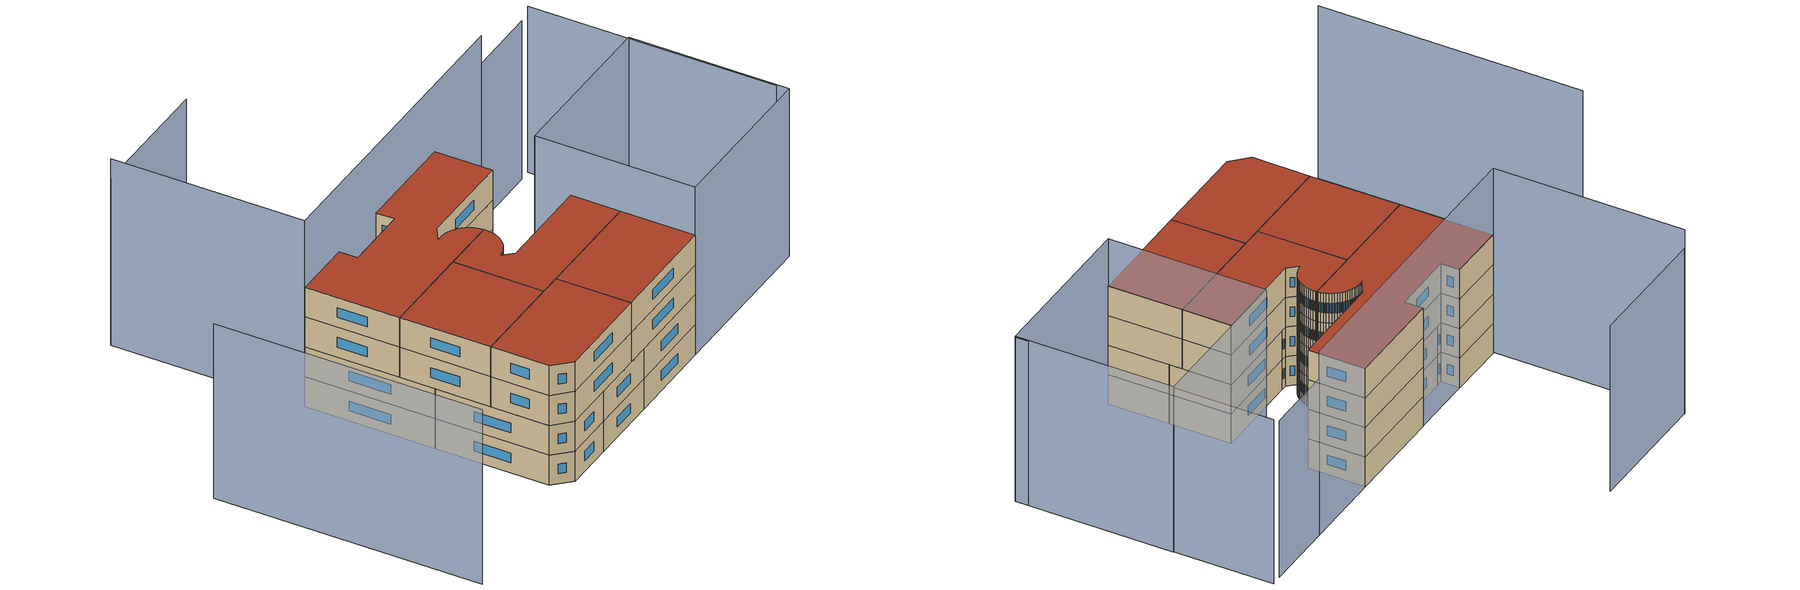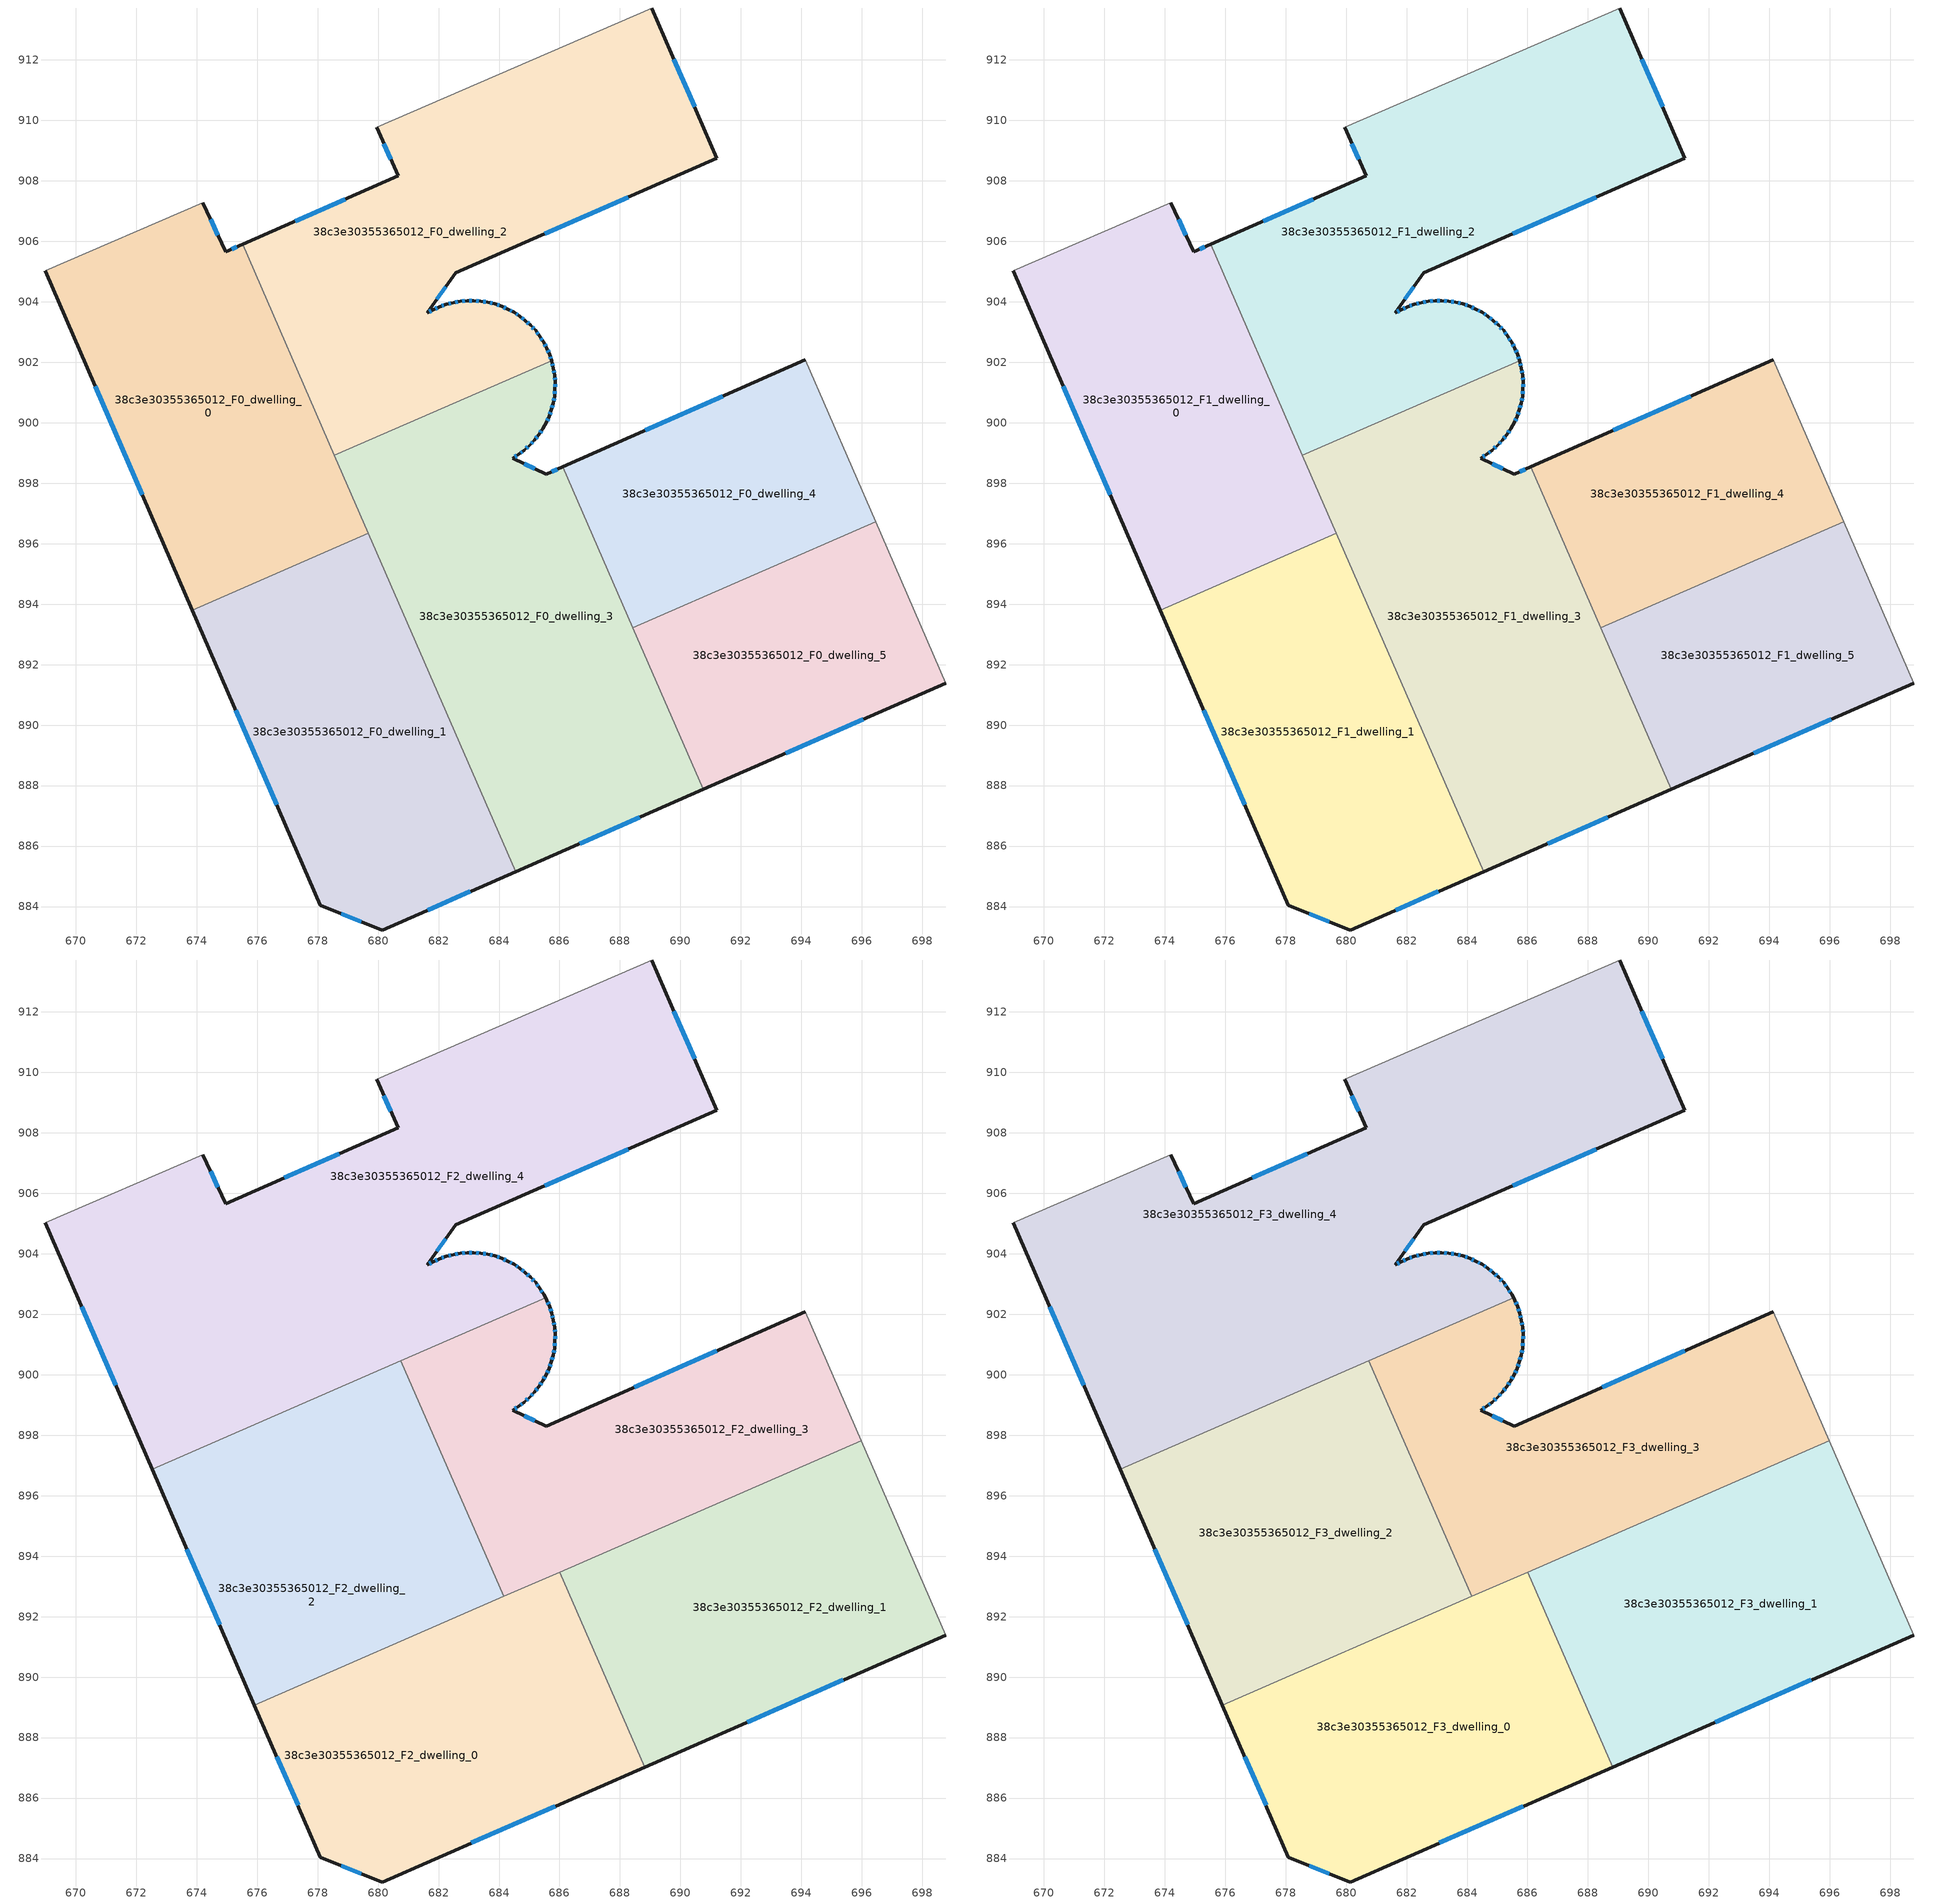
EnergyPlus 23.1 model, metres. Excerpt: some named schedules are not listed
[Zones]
38c3e30355365012_F0_dwelling_0
 floor ground (EU_floor_Construction): 675.52,905.9 679.68,896.34 673.86,893.81 668.99,905.02 674.2,907.28 674.96,905.66 z0
 wall outside (EU_wall_Construction): 668.99,905.02 673.86,893.81 / 675.52,905.9 674.96,905.66 674.2,907.28 z0:3
 wall to 38c3e30355365012_F0_dwelling_1 (EU_wall_Construction): 673.86,893.81 679.68,896.34 z0:3
 wall adiabatic (EU_wall_Construction): 674.2,907.28 668.99,905.02 z0:3
 wall to 38c3e30355365012_F0_dwelling_2 (EU_wall_Construction): 678.56,898.93 675.52,905.9 z0:3
 wall to 38c3e30355365012_F0_dwelling_3 (EU_wall_Construction): 679.68,896.34 678.56,898.93 z0:3
 window (EU_Window_Construction): 670.65,901.21 672.2,897.62 / 674.7,906.21 674.46,906.73 / 675.33,905.82 675.15,905.74 z1.02:1.98
38c3e30355365012_F0_dwelling_1
 floor ground (EU_floor_Construction): 679.68,896.34 684.55,885.16 680.14,883.22 678.09,884.05 673.86,893.81 z0
 wall outside (EU_wall_Construction): 673.86,893.81 678.09,884.05 680.14,883.22 684.55,885.16 z0:3
 wall to 38c3e30355365012_F0_dwelling_3 (EU_wall_Construction): 684.55,885.16 679.68,896.34 z0:3
 window (EU_Window_Construction): 678.79,883.77 679.44,883.5 / 675.3,890.49 676.65,887.37 / 681.64,883.88 683.05,884.5 z1.02:1.98
38c3e30355365012_F0_dwelling_2
 floor ground (EU_floor_Construction): 689.05,913.72 691.21,908.76 682.56,904.96 681.62,903.63 681.83,903.75 682.03,903.84 682.25,903.92 682.48,903.98 682.71,904.02 682.94,904.03 683.17,904.04 683.4,904.02 683.63,903.99 683.86,903.93 684.08,903.85 684.3,903.76 684.5,903.65 684.69,903.53 684.87,903.38 685.04,903.22 685.21,903.05 685.34,902.87 685.47,902.67 685.58,902.47 685.67,902.25 685.74,902.05 678.56,898.92 675.52,905.9 680.66,908.16 679.95,909.77 z0
 wall outside (EU_wall_Construction): 679.95,909.77 680.66,908.16 675.52,905.9 / 685.74,902.05 685.67,902.25 685.58,902.47 685.47,902.67 685.34,902.87 685.21,903.05 685.04,903.22 684.87,903.38 684.69,903.53 684.5,903.65 684.3,903.76 684.08,903.85 683.86,903.93 683.63,903.99 683.4,904.02 683.17,904.04 682.94,904.03 682.71,904.02 682.48,903.98 682.25,903.92 682.03,903.84 681.83,903.75 681.62,903.63 682.56,904.96 691.21,908.76 689.05,913.72 z0:3
 wall adiabatic (EU_wall_Construction): 689.05,913.72 679.95,909.77 z0:3
 wall to 38c3e30355365012_F0_dwelling_3 (EU_wall_Construction): 678.56,898.92 685.74,902.05 z0:3
 window (EU_Window_Construction): 680.19,909.23 680.42,908.71 / 690.47,910.45 689.78,912.03 / 685.51,906.25 688.27,907.46 / 681.94,904.08 682.24,904.51 / 681.76,903.71 681.69,903.67 / 681.96,903.81 681.9,903.78 / 682.18,903.89 682.11,903.87 / 682.4,903.96 682.33,903.94 / 682.63,904.01 682.56,903.99 / 682.86,904.03 682.79,904.02 / 683.09,904.04 683.02,904.04 / 683.32,904.03 683.25,904.03 / 683.55,904 683.48,904.01 / 683.78,903.95 683.71,903.97 / 684.01,903.88 683.94,903.9 / 684.22,903.79 684.16,903.82 / 684.43,903.69 684.36,903.72 / 684.62,903.57 684.56,903.61 / 684.81,903.43 684.75,903.47 / 684.99,903.27 684.93,903.32 / 685.15,903.11 685.1,903.16 / 685.3,902.93 685.25,902.99 / 685.43,902.74 685.39,902.8 / 685.54,902.54 685.51,902.6 / 685.64,902.33 685.61,902.4 / 685.72,902.12 685.69,902.18 / 678.91,907.39 677.27,906.67 z1.02:1.98
38c3e30355365012_F0_dwelling_3
 floor ground (EU_floor_Construction): 685.84,901.58 685.86,901.34 685.85,901.12 685.83,900.88 685.79,900.65 685.73,900.42 685.66,900.21 685.56,900 685.52,899.92 685.44,899.8 685.32,899.61 685.17,899.42 685.01,899.25 684.84,899.1 684.65,898.96 684.45,898.83 685.56,898.3 686.11,898.54 690.76,887.88 684.55,885.16 678.56,898.92 685.74,902.05 685.74,902.03 685.8,901.8 z0
 wall outside (EU_wall_Construction): 686.11,898.54 685.56,898.3 684.45,898.83 684.65,898.96 684.84,899.1 685.01,899.25 685.17,899.42 685.32,899.61 685.44,899.8 685.52,899.92 685.56,900 685.66,900.21 685.73,900.42 685.79,900.65 685.83,900.88 685.85,901.12 685.86,901.34 685.84,901.58 685.8,901.8 685.74,902.03 685.74,902.05 / 684.55,885.16 690.76,887.88 z0:3
 wall to 38c3e30355365012_F0_dwelling_5 (EU_wall_Construction): 690.76,887.88 688.43,893.23 z0:3
 wall to 38c3e30355365012_F0_dwelling_4 (EU_wall_Construction): 688.43,893.23 686.11,898.54 z0:3
 window (EU_Window_Construction): 685.83,901.65 685.81,901.73 / 685.85,901.42 685.85,901.5 / 685.85,901.19 685.85,901.27 / 685.84,900.96 685.85,901.04 / 685.8,900.73 685.82,900.81 / 685.75,900.5 685.77,900.58 / 685.68,900.28 685.71,900.35 / 685.59,900.07 685.62,900.14 / 685.36,899.67 685.4,899.73 / 685.22,899.49 685.27,899.54 / 685.07,899.31 685.12,899.37 / 684.9,899.15 684.95,899.2 / 684.71,899 684.77,899.05 / 684.52,898.87 684.58,898.91 / 685.18,898.48 684.83,898.65 / 685.93,898.46 685.75,898.38 / 686.66,886.08 688.65,886.95 / 685.78,901.88 685.76,901.96 z1.02:1.98
38c3e30355365012_F0_dwelling_4
 floor ground (EU_floor_Construction): 694.12,902.08 696.46,896.72 688.43,893.23 686.11,898.54 z0
 wall outside (EU_wall_Construction): 694.12,902.08 686.11,898.54 z0:3
 wall adiabatic (EU_wall_Construction): 696.46,896.72 694.12,902.08 z0:3
 wall to 38c3e30355365012_F0_dwelling_5 (EU_wall_Construction): 688.43,893.23 696.46,896.72 z0:3
 window (EU_Window_Construction): 691.4,900.88 688.84,899.75 z1.02:1.98
38c3e30355365012_F0_dwelling_5
 floor ground (EU_floor_Construction): 696.46,896.72 698.78,891.39 690.76,887.88 688.43,893.23 z0
 wall outside (EU_wall_Construction): 690.76,887.88 698.78,891.39 z0:3
 wall adiabatic (EU_wall_Construction): 698.78,891.39 696.46,896.72 z0:3
 window (EU_Window_Construction): 693.49,889.07 696.05,890.2 z1.02:1.98
38c3e30355365012_F1_dwelling_0
 floor to 38c3e30355365012_F0_dwelling_0 (EU_floor_Construction): 675.52,905.9 679.68,896.34 673.86,893.81 668.99,905.02 674.2,907.28 674.96,905.66 z3
 wall outside (EU_wall_Construction): 668.99,905.02 673.86,893.81 / 675.52,905.9 674.96,905.66 674.2,907.28 z3:6
 wall to 38c3e30355365012_F1_dwelling_1 (EU_wall_Construction): 673.86,893.81 679.68,896.34 z3:6
 wall adiabatic (EU_wall_Construction): 674.2,907.28 668.99,905.02 z3:6
 wall to 38c3e30355365012_F1_dwelling_2 (EU_wall_Construction): 678.56,898.93 675.52,905.9 z3:6
 wall to 38c3e30355365012_F1_dwelling_3 (EU_wall_Construction): 679.68,896.34 678.56,898.93 z3:6
 window (EU_Window_Construction): 670.65,901.21 672.2,897.62 / 674.7,906.21 674.46,906.73 / 675.33,905.82 675.15,905.74 z4.02:4.98
38c3e30355365012_F1_dwelling_1
 floor to 38c3e30355365012_F0_dwelling_1 (EU_floor_Construction): 679.68,896.34 684.55,885.16 680.14,883.22 678.09,884.05 673.86,893.81 z3
 wall outside (EU_wall_Construction): 673.86,893.81 678.09,884.05 680.14,883.22 684.55,885.16 z3:6
 wall to 38c3e30355365012_F1_dwelling_3 (EU_wall_Construction): 684.55,885.16 679.68,896.34 z3:6
 window (EU_Window_Construction): 678.79,883.77 679.44,883.5 / 675.3,890.49 676.65,887.37 / 681.64,883.88 683.05,884.5 z4.02:4.98
38c3e30355365012_F1_dwelling_2
 floor to 38c3e30355365012_F0_dwelling_2 (EU_floor_Construction): 689.05,913.72 691.21,908.76 682.56,904.96 681.62,903.63 681.83,903.75 682.03,903.84 682.25,903.92 682.48,903.98 682.71,904.02 682.94,904.03 683.17,904.04 683.4,904.02 683.63,903.99 683.86,903.93 684.08,903.85 684.3,903.76 684.5,903.65 684.69,903.53 684.87,903.38 685.04,903.22 685.21,903.05 685.34,902.87 685.47,902.67 685.58,902.47 685.67,902.25 685.74,902.05 678.56,898.92 675.52,905.9 680.66,908.16 679.95,909.77 z3
 wall outside (EU_wall_Construction): 679.95,909.77 680.66,908.16 675.52,905.9 / 685.74,902.05 685.67,902.25 685.58,902.47 685.47,902.67 685.34,902.87 685.21,903.05 685.04,903.22 684.87,903.38 684.69,903.53 684.5,903.65 684.3,903.76 684.08,903.85 683.86,903.93 683.63,903.99 683.4,904.02 683.17,904.04 682.94,904.03 682.71,904.02 682.48,903.98 682.25,903.92 682.03,903.84 681.83,903.75 681.62,903.63 682.56,904.96 691.21,908.76 689.05,913.72 z3:6
 wall adiabatic (EU_wall_Construction): 689.05,913.72 679.95,909.77 z3:6
 wall to 38c3e30355365012_F1_dwelling_3 (EU_wall_Construction): 678.56,898.92 685.74,902.05 z3:6
 window (EU_Window_Construction): 680.19,909.23 680.42,908.71 / 690.47,910.45 689.78,912.03 / 685.51,906.25 688.27,907.46 / 681.94,904.08 682.24,904.51 / 681.76,903.71 681.69,903.67 / 681.96,903.81 681.9,903.78 / 682.18,903.89 682.11,903.87 / 682.4,903.96 682.33,903.94 / 682.63,904.01 682.56,903.99 / 682.86,904.03 682.79,904.02 / 683.09,904.04 683.02,904.04 / 683.32,904.03 683.25,904.03 / 683.55,904 683.48,904.01 / 683.78,903.95 683.71,903.97 / 684.01,903.88 683.94,903.9 / 684.22,903.79 684.16,903.82 / 684.43,903.69 684.36,903.72 / 684.62,903.57 684.56,903.61 / 684.81,903.43 684.75,903.47 / 684.99,903.27 684.93,903.32 / 685.15,903.11 685.1,903.16 / 685.3,902.93 685.25,902.99 / 685.43,902.74 685.39,902.8 / 685.54,902.54 685.51,902.6 / 685.64,902.33 685.61,902.4 / 685.72,902.12 685.69,902.18 / 678.91,907.39 677.27,906.67 z4.02:4.98
38c3e30355365012_F1_dwelling_3
 floor to 38c3e30355365012_F0_dwelling_3 (EU_floor_Construction): 685.84,901.58 685.86,901.34 685.85,901.12 685.83,900.88 685.79,900.65 685.73,900.42 685.66,900.21 685.56,900 685.52,899.92 685.44,899.8 685.32,899.61 685.17,899.42 685.01,899.25 684.84,899.1 684.65,898.96 684.45,898.83 685.56,898.3 686.11,898.54 690.76,887.88 684.55,885.16 678.56,898.92 685.74,902.05 685.74,902.03 685.8,901.8 z3
 wall outside (EU_wall_Construction): 686.11,898.54 685.56,898.3 684.45,898.83 684.65,898.96 684.84,899.1 685.01,899.25 685.17,899.42 685.32,899.61 685.44,899.8 685.52,899.92 685.56,900 685.66,900.21 685.73,900.42 685.79,900.65 685.83,900.88 685.85,901.12 685.86,901.34 685.84,901.58 685.8,901.8 685.74,902.03 685.74,902.05 / 684.55,885.16 690.76,887.88 z3:6
 wall to 38c3e30355365012_F1_dwelling_5 (EU_wall_Construction): 690.76,887.88 688.43,893.23 z3:6
 wall to 38c3e30355365012_F1_dwelling_4 (EU_wall_Construction): 688.43,893.23 686.11,898.54 z3:6
 window (EU_Window_Construction): 685.83,901.65 685.81,901.73 / 685.85,901.42 685.85,901.5 / 685.85,901.19 685.85,901.27 / 685.84,900.96 685.85,901.04 / 685.8,900.73 685.82,900.81 / 685.75,900.5 685.77,900.58 / 685.68,900.28 685.71,900.35 / 685.59,900.07 685.62,900.14 / 685.36,899.67 685.4,899.73 / 685.22,899.49 685.27,899.54 / 685.07,899.31 685.12,899.37 / 684.9,899.15 684.95,899.2 / 684.71,899 684.77,899.05 / 684.52,898.87 684.58,898.91 / 685.18,898.48 684.83,898.65 / 685.93,898.46 685.75,898.38 / 686.66,886.08 688.65,886.95 / 685.78,901.88 685.76,901.96 z4.02:4.98
 ceiling adiabatic (EU_roof_Construction): 688.81,887.03 686.01,893.47 684.15,892.67 680.97,899.98 678.56,898.92 684.55,885.16 z6
38c3e30355365012_F1_dwelling_4
 floor to 38c3e30355365012_F0_dwelling_4 (EU_floor_Construction): 694.12,902.08 696.46,896.72 688.43,893.23 686.11,898.54 z3
 wall outside (EU_wall_Construction): 694.12,902.08 686.11,898.54 z3:6
 wall adiabatic (EU_wall_Construction): 696.46,896.72 694.12,902.08 z3:6
 wall to 38c3e30355365012_F1_dwelling_5 (EU_wall_Construction): 688.43,893.23 696.46,896.72 z3:6
 window (EU_Window_Construction): 691.4,900.88 688.84,899.75 z4.02:4.98
38c3e30355365012_F1_dwelling_5
 floor to 38c3e30355365012_F0_dwelling_5 (EU_floor_Construction): 696.46,896.72 698.78,891.39 690.76,887.88 688.43,893.23 z3
 wall outside (EU_wall_Construction): 690.76,887.88 698.78,891.39 z3:6
 wall adiabatic (EU_wall_Construction): 698.78,891.39 696.46,896.72 z3:6
 window (EU_Window_Construction): 693.49,889.07 696.05,890.2 z4.02:4.98
38c3e30355365012_F2_dwelling_0
 floor to 38c3e30355365012_F1_dwelling_1 (EU_floor_Construction): 681.74,891.62 684.55,885.16 680.14,883.22 678.09,884.05 675.91,889.08 z6
 floor adiabatic (EU_floor_Construction): 686.01,893.47 688.81,887.03 684.55,885.16 681.74,891.62 z6
 wall outside (EU_wall_Construction): 675.91,889.08 678.09,884.05 680.14,883.22 688.81,887.03 z6:9
 wall to 38c3e30355365012_F2_dwelling_1 (EU_wall_Construction): 688.81,887.03 686.01,893.47 z6:9
 wall to 38c3e30355365012_F2_dwelling_2 (EU_wall_Construction): 684.15,892.67 675.91,889.08 z6:9
 wall to 38c3e30355365012_F2_dwelling_3 (EU_wall_Construction): 686.01,893.47 684.15,892.67 z6:9
 window (EU_Window_Construction): 683.09,884.52 685.86,885.73 / 678.79,883.77 679.44,883.5 / 676.65,887.37 677.35,885.76 z7.02:7.98
38c3e30355365012_F2_dwelling_1
 floor to 38c3e30355365012_F1_dwelling_5 (EU_floor_Construction): 696.46,896.72 698.78,891.39 690.76,887.88 688.43,893.23 z6
 floor to 38c3e30355365012_F1_dwelling_4 (EU_floor_Construction): 695.98,897.82 696.46,896.72 688.43,893.23 687.95,894.32 z6
 floor to 38c3e30355365012_F1_dwelling_3 (EU_floor_Construction): 687.95,894.32 690.76,887.88 688.81,887.03 686.01,893.47 z6
 wall outside (EU_wall_Construction): 688.81,887.03 698.78,891.39 z6:9
 wall adiabatic (EU_wall_Construction): 698.78,891.39 695.98,897.82 z6:9
 wall to 38c3e30355365012_F2_dwelling_3 (EU_wall_Construction): 695.98,897.82 686.01,893.47 z6:9
 window (EU_Window_Construction): 692.2,888.51 695.39,889.91 z7.02:7.98
38c3e30355365012_F2_dwelling_2
 floor adiabatic (EU_floor_Construction): 680.97,899.98 684.15,892.67 681.74,891.62 678.56,898.92 z6
 floor to 38c3e30355365012_F1_dwelling_0 (EU_floor_Construction): 678.34,899.41 679.68,896.34 673.86,893.81 672.53,896.88 z6
 floor to 38c3e30355365012_F1_dwelling_1 (EU_floor_Construction): 679.68,896.34 681.74,891.62 675.91,889.08 673.86,893.81 z6
 floor to 38c3e30355365012_F1_dwelling_2 (EU_floor_Construction): 680.76,900.46 680.97,899.98 678.56,898.93 678.34,899.41 z6
 wall outside (EU_wall_Construction): 672.53,896.88 675.91,889.08 z6:9
 wall to 38c3e30355365012_F2_dwelling_3 (EU_wall_Construction): 684.15,892.67 680.76,900.46 z6:9
 wall to 38c3e30355365012_F2_dwelling_4 (EU_wall_Construction): 680.76,900.46 672.53,896.88 z6:9
 window (EU_Window_Construction): 673.68,894.22 674.76,891.73 z7.02:7.98
38c3e30355365012_F2_dwelling_3
 floor to 38c3e30355365012_F1_dwelling_2 (EU_floor_Construction): 685.58,902.47 685.67,902.25 685.74,902.05 680.97,899.98 680.76,900.46 685.54,902.54 z6
 floor to 38c3e30355365012_F1_dwelling_3 (EU_floor_Construction): 685.84,901.58 685.86,901.34 685.85,901.12 685.83,900.88 685.79,900.65 685.73,900.42 685.66,900.21 685.56,900 685.44,899.8 685.32,899.61 685.17,899.42 685.01,899.25 684.84,899.1 684.65,898.96 684.45,898.83 685.56,898.3 686.11,898.54 687.95,894.32 684.15,892.67 680.97,899.98 685.74,902.05 685.74,902.03 685.8,901.8 z6
 floor to 38c3e30355365012_F1_dwelling_4 (EU_floor_Construction): 694.12,902.08 695.98,897.82 687.95,894.32 686.11,898.54 z6
 wall outside (EU_wall_Construction): 694.12,902.08 685.56,898.3 684.45,898.83 684.65,898.96 684.84,899.1 685.01,899.25 685.17,899.42 685.32,899.61 685.44,899.8 685.56,900 685.66,900.21 685.73,900.42 685.79,900.65 685.83,900.88 685.85,901.12 685.86,901.34 685.84,901.58 685.8,901.8 685.74,902.03 685.67,902.25 685.58,902.47 685.54,902.54 z6:9
 wall adiabatic (EU_wall_Construction): 695.98,897.82 694.12,902.08 z6:9
 wall to 38c3e30355365012_F2_dwelling_4 (EU_wall_Construction): 685.54,902.54 680.76,900.46 z6:9
 window (EU_Window_Construction): 685.83,901.65 685.81,901.73 / 685.85,901.42 685.85,901.5 / 685.85,901.19 685.85,901.27 / 685.84,900.96 685.85,901.04 / 685.8,900.73 685.82,900.81 / 685.75,900.5 685.77,900.58 / 685.68,900.28 685.71,900.35 / 685.59,900.07 685.62,900.14 / 685.48,899.87 685.52,899.93 / 685.36,899.67 685.4,899.73 / 685.22,899.49 685.27,899.54 / 685.07,899.31 685.12,899.37 / 684.9,899.15 684.95,899.2 / 684.71,899 684.77,899.05 / 684.52,898.87 684.58,898.91 / 685.18,898.48 684.83,898.65 / 691.21,900.79 688.47,899.59 / 685.64,902.33 685.61,902.4 / 685.72,902.11 685.7,902.18 / 685.78,901.88 685.76,901.96 z7.02:7.98
38c3e30355365012_F2_dwelling_4
 floor to 38c3e30355365012_F1_dwelling_0 (EU_floor_Construction): 675.52,905.9 678.34,899.41 672.53,896.88 668.99,905.02 674.2,907.28 674.96,905.66 z6
 floor to 38c3e30355365012_F1_dwelling_2 (EU_floor_Construction): 689.05,913.72 691.21,908.76 682.56,904.96 681.62,903.63 681.83,903.75 682.03,903.84 682.25,903.92 682.48,903.98 682.71,904.02 682.94,904.03 683.17,904.04 683.4,904.02 683.63,903.99 683.86,903.93 684.08,903.85 684.3,903.76 684.5,903.65 684.69,903.53 684.87,903.38 685.04,903.22 685.21,903.05 685.34,902.87 685.47,902.67 685.54,902.54 678.34,899.41 675.52,905.9 680.66,908.16 679.95,909.77 z6
 wall outside (EU_wall_Construction): 685.54,902.54 685.47,902.67 685.34,902.87 685.21,903.05 685.04,903.22 684.87,903.38 684.69,903.53 684.5,903.65 684.3,903.76 684.08,903.85 683.86,903.93 683.63,903.99 683.4,904.02 683.17,904.04 682.94,904.03 682.71,904.02 682.48,903.98 682.25,903.92 682.03,903.84 681.83,903.75 681.62,903.63 682.56,904.96 691.21,908.76 689.05,913.72 / 668.99,905.02 672.53,896.88 / 679.95,909.77 680.66,908.16 674.96,905.66 674.2,907.28 z6:9
 wall adiabatic (EU_wall_Construction): 674.2,907.28 668.99,905.02 / 689.05,913.72 679.95,909.77 z6:9
 window (EU_Window_Construction): 682.4,903.96 682.33,903.94 / 682.63,904.01 682.56,903.99 / 682.86,904.03 682.79,904.02 / 683.09,904.04 683.02,904.04 / 683.32,904.03 683.25,904.03 / 683.55,904 683.48,904.01 / 683.78,903.95 683.71,903.97 / 684.01,903.88 683.94,903.9 / 684.22,903.79 684.16,903.82 / 684.43,903.69 684.36,903.72 / 684.62,903.57 684.56,903.61 / 684.81,903.43 684.75,903.47 / 684.99,903.27 684.93,903.32 / 685.15,903.11 685.1,903.16 / 685.3,902.93 685.25,902.99 / 685.43,902.74 685.39,902.8 / 670.19,902.25 671.32,899.65 / 674.7,906.21 674.46,906.73 / 678.72,907.31 676.9,906.51 / 680.19,909.23 680.42,908.71 / 690.47,910.45 689.78,912.03 / 685.51,906.25 688.27,907.46 / 681.94,904.08 682.24,904.51 / 681.76,903.71 681.69,903.67 / 681.96,903.81 681.9,903.78 / 682.18,903.89 682.11,903.87 z7.02:7.98
38c3e30355365012_F3_dwelling_0
 floor to 38c3e30355365012_F2_dwelling_0 (EU_floor_Construction): 686.01,893.47 688.81,887.03 680.14,883.22 678.09,884.05 675.91,889.08 z9
 wall outside (EU_wall_Construction): 675.91,889.08 678.09,884.05 680.14,883.22 688.81,887.03 z9:12
 wall to 38c3e30355365012_F3_dwelling_1 (EU_wall_Construction): 688.81,887.03 686.01,893.47 z9:12
 wall to 38c3e30355365012_F3_dwelling_2 (EU_wall_Construction): 684.15,892.67 675.91,889.08 z9:12
 wall to 38c3e30355365012_F3_dwelling_3 (EU_wall_Construction): 686.01,893.47 684.15,892.67 z9:12
 window (EU_Window_Construction): 683.09,884.52 685.86,885.73 / 678.79,883.77 679.44,883.5 / 676.65,887.37 677.35,885.76 z10.02:10.98
 roof outside (EU_roof_Construction): 688.81,887.03 686.01,893.47 675.91,889.08 678.09,884.05 680.14,883.22 z12
38c3e30355365012_F3_dwelling_1
 floor to 38c3e30355365012_F2_dwelling_1 (EU_floor_Construction): 695.98,897.82 698.78,891.39 688.81,887.03 686.01,893.47 z9
 wall outside (EU_wall_Construction): 688.81,887.03 698.78,891.39 z9:12
 wall adiabatic (EU_wall_Construction): 698.78,891.39 695.98,897.82 z9:12
 wall to 38c3e30355365012_F3_dwelling_3 (EU_wall_Construction): 695.98,897.82 686.01,893.47 z9:12
 window (EU_Window_Construction): 692.2,888.51 695.39,889.91 z10.02:10.98
 roof outside (EU_roof_Construction): 698.78,891.39 695.98,897.82 686.01,893.47 688.81,887.03 z12
38c3e30355365012_F3_dwelling_2
 floor to 38c3e30355365012_F2_dwelling_2 (EU_floor_Construction): 680.76,900.46 684.15,892.67 675.91,889.08 672.53,896.88 z9
 wall outside (EU_wall_Construction): 672.53,896.88 675.91,889.08 z9:12
 wall to 38c3e30355365012_F3_dwelling_3 (EU_wall_Construction): 684.15,892.67 680.76,900.46 z9:12
 wall to 38c3e30355365012_F3_dwelling_4 (EU_wall_Construction): 680.76,900.46 672.53,896.88 z9:12
 window (EU_Window_Construction): 673.68,894.22 674.76,891.73 z10.02:10.98
 roof outside (EU_roof_Construction): 684.15,892.67 680.76,900.46 672.53,896.88 675.91,889.08 z12
38c3e30355365012_F3_dwelling_3
 floor to 38c3e30355365012_F2_dwelling_3 (EU_floor_Construction): 694.12,902.08 695.98,897.82 684.15,892.67 680.76,900.46 685.54,902.54 685.58,902.47 685.67,902.25 685.74,902.03 685.8,901.8 685.84,901.58 685.86,901.34 685.85,901.12 685.83,900.88 685.79,900.65 685.73,900.42 685.66,900.21 685.56,900 685.44,899.8 685.32,899.61 685.17,899.42 685.01,899.25 684.84,899.1 684.65,898.96 684.45,898.83 685.56,898.3 z9
 wall outside (EU_wall_Construction): 694.12,902.08 685.56,898.3 684.45,898.83 684.65,898.96 684.84,899.1 685.01,899.25 685.17,899.42 685.32,899.61 685.44,899.8 685.56,900 685.66,900.21 685.73,900.42 685.79,900.65 685.83,900.88 685.85,901.12 685.86,901.34 685.84,901.58 685.8,901.8 685.74,902.03 685.67,902.25 685.58,902.47 685.54,902.54 z9:12
 wall adiabatic (EU_wall_Construction): 695.98,897.82 694.12,902.08 z9:12
 wall to 38c3e30355365012_F3_dwelling_4 (EU_wall_Construction): 685.54,902.54 680.76,900.46 z9:12
 window (EU_Window_Construction): 685.83,901.65 685.81,901.73 / 685.85,901.42 685.85,901.5 / 685.85,901.19 685.85,901.27 / 685.84,900.96 685.85,901.04 / 685.8,900.73 685.82,900.81 / 685.75,900.5 685.77,900.58 / 685.68,900.28 685.71,900.35 / 685.59,900.07 685.62,900.14 / 685.48,899.87 685.52,899.93 / 685.36,899.67 685.4,899.73 / 685.22,899.49 685.27,899.54 / 685.07,899.31 685.12,899.37 / 684.9,899.15 684.95,899.2 / 684.71,899 684.77,899.05 / 684.52,898.87 684.58,898.91 / 685.18,898.48 684.83,898.65 / 691.21,900.79 688.47,899.59 / 685.64,902.33 685.61,902.4 / 685.72,902.11 685.7,902.18 / 685.78,901.88 685.76,901.96 z10.02:10.98
 roof outside (EU_roof_Construction): 695.98,897.82 694.12,902.08 685.56,898.3 684.45,898.83 684.65,898.96 684.84,899.1 685.01,899.25 685.17,899.42 685.32,899.61 685.44,899.8 685.56,900 685.66,900.21 685.73,900.42 685.79,900.65 685.83,900.88 685.85,901.12 685.86,901.34 685.84,901.58 685.8,901.8 685.74,902.03 685.67,902.25 685.58,902.47 685.54,902.54 680.76,900.46 684.15,892.67 z12
38c3e30355365012_F3_dwelling_4
 floor to 38c3e30355365012_F2_dwelling_4 (EU_floor_Construction): 689.05,913.72 691.21,908.76 682.56,904.96 681.62,903.63 681.83,903.75 682.03,903.84 682.25,903.92 682.48,903.98 682.71,904.02 682.94,904.03 683.17,904.04 683.4,904.02 683.63,903.99 683.86,903.93 684.08,903.85 684.3,903.76 684.5,903.65 684.69,903.53 684.87,903.38 685.04,903.22 685.21,903.05 685.34,902.87 685.47,902.67 685.54,902.54 672.53,896.88 668.99,905.02 674.2,907.28 674.96,905.66 680.66,908.16 679.95,909.77 z9
 wall outside (EU_wall_Construction): 685.54,902.54 685.47,902.67 685.34,902.87 685.21,903.05 685.04,903.22 684.87,903.38 684.69,903.53 684.5,903.65 684.3,903.76 684.08,903.85 683.86,903.93 683.63,903.99 683.4,904.02 683.17,904.04 682.94,904.03 682.71,904.02 682.48,903.98 682.25,903.92 682.03,903.84 681.83,903.75 681.62,903.63 682.56,904.96 691.21,908.76 689.05,913.72 / 668.99,905.02 672.53,896.88 / 679.95,909.77 680.66,908.16 674.96,905.66 674.2,907.28 z9:12
 wall adiabatic (EU_wall_Construction): 674.2,907.28 668.99,905.02 / 689.05,913.72 679.95,909.77 z9:12
 window (EU_Window_Construction): 682.4,903.96 682.33,903.94 / 682.63,904.01 682.56,903.99 / 682.86,904.03 682.79,904.02 / 683.09,904.04 683.02,904.04 / 683.32,904.03 683.25,904.03 / 683.55,904 683.48,904.01 / 683.78,903.95 683.71,903.97 / 684.01,903.88 683.94,903.9 / 684.22,903.79 684.16,903.82 / 684.43,903.69 684.36,903.72 / 684.62,903.57 684.56,903.61 / 684.81,903.43 684.75,903.47 / 684.99,903.27 684.93,903.32 / 685.15,903.11 685.1,903.16 / 685.3,902.93 685.25,902.99 / 685.43,902.74 685.39,902.8 / 670.19,902.25 671.32,899.65 / 674.7,906.21 674.46,906.73 / 678.72,907.31 676.9,906.51 / 680.19,909.23 680.42,908.71 / 690.47,910.45 689.78,912.03 / 685.51,906.25 688.27,907.46 / 681.94,904.08 682.24,904.51 / 681.76,903.71 681.69,903.67 / 681.96,903.81 681.9,903.78 / 682.18,903.89 682.11,903.87 z10.02:10.98
 roof outside (EU_roof_Construction): 685.54,902.54 685.47,902.67 685.34,902.87 685.21,903.05 685.04,903.22 684.87,903.38 684.69,903.53 684.5,903.65 684.3,903.76 684.08,903.85 683.86,903.93 683.63,903.99 683.4,904.02 683.17,904.04 682.94,904.03 682.71,904.02 682.48,903.98 682.25,903.92 682.03,903.84 681.83,903.75 681.62,903.63 682.56,904.96 691.21,908.76 689.05,913.72 679.95,909.77 680.66,908.16 674.96,905.66 674.2,907.28 668.99,905.02 672.53,896.88 z12
shading: 655.23,899.28 665.29,876.33 z0:17.5; 673.3,926.6 661.65,921.52 / 707.34,911.49 713.34,897.74 / 713.34,897.74 698.78,891.39 / 698.78,891.39 692.78,905.14 / 692.78,905.14 707.34,911.49 z0:16.8; 713.34,897.74 703.55,920.15 z0:16.7; 696.29,916.88 668.94,904.94 / 668.94,904.94 661.69,921.55 z0:18.7; 702.56,919.66 696.29,916.9 z0:15.9
[Building]
EU S2 Campaign: North Axis=0; Terrain=City; Solar Distribution=FullExterior
[Site:Location]
Vienna: Latitude=48; Longitude=16.5; Time Zone=1; Elevation=183
[SizingPeriod:WeatherFileDays]
AnnualSizingPeriod: Begin Month=1; Begin Day of Month=1; End Month=12; End Day of Month=31; Day of Week for Start Day=Monday; Use Weather File Daylight Saving Period=No; Use Weather File Rain and Snow Indicators=No
[MATERIAL]
EU_InternalMass_Material: Roughness=MediumRough; Thickness=0.1; Conductivity=1; Density=1800; Specific Heat=900; Thermal Absorptance=0.9; Solar Absorptance=0.7; Visible Absorptance=0.7
[MATERIAL:NOMASS] Roughness=MediumRough; Thermal Absorptance=0.9; Solar Absorptance=0.7; Visible Absorptance=0.7
Name | Thermal Resistance
EU_wall_NoMass | 0.942466
EU_roof_NoMass | 0.551687
EU_floor_NoMass | 0.66527
[WINDOWMATERIAL:SIMPLEGLAZINGSYSTEM]
EU_Window_SimpleGlazing: UFactor=2.03367; Solar Heat Gain Coefficient=0.65; Visible Transmittance=0.65
[CONSTRUCTION]
EU_wall_Construction: EU_wall_NoMass
EU_roof_Construction: EU_roof_NoMass
EU_floor_Construction: EU_floor_NoMass
EU_Window_Construction: EU_Window_SimpleGlazing
EU_InternalMass_Construction: EU_InternalMass_Material
[ZONE] Type=1; Multiplier=1; Ceiling Height=autocalculate; Floor Area=autocalculate; Part of Total Floor Area=Yes
Name | Volume
38c3e30355365012_F0_dwelling_0; 38c3e30355365012_F1_dwelling_0 | 229.159
38c3e30355365012_F2_dwelling_0; 38c3e30355365012_F3_dwelling_0 | 229.157
38c3e30355365012_F0_dwelling_1; 38c3e30355365012_F1_dwelling_1 | 229.175
38c3e30355365012_F2_dwelling_1; 38c3e30355365012_F3_dwelling_1 | 229.178
38c3e30355365012_F0_dwelling_2; 38c3e30355365012_F1_dwelling_2 | 305.418
38c3e30355365012_F2_dwelling_2; 38c3e30355365012_F3_dwelling_2 | 229.162
38c3e30355365012_F0_dwelling_3; 38c3e30355365012_F1_dwelling_3 | 305.429
38c3e30355365012_F2_dwelling_3; 38c3e30355365012_F3_dwelling_3 | 229.156
38c3e30355365012_F0_dwelling_4; 38c3e30355365012_F1_dwelling_4 | 152.909
38c3e30355365012_F2_dwelling_4; 38c3e30355365012_F3_dwelling_4 | 458.355
38c3e30355365012_F0_dwelling_5; 38c3e30355365012_F1_dwelling_5 | 152.926
[INTERNALMASS] Construction=EU_InternalMass_Construction
Name | Zone or ZoneList | Surface Area
38c3e30355365012_F0_dwelling_0_EU_InternalMass | 38c3e30355365012_F0_dwelling_0 | 76.3872
38c3e30355365012_F0_dwelling_1_EU_InternalMass | 38c3e30355365012_F0_dwelling_1 | 76.3905
38c3e30355365012_F0_dwelling_2_EU_InternalMass | 38c3e30355365012_F0_dwelling_2 | 101.806
38c3e30355365012_F0_dwelling_3_EU_InternalMass | 38c3e30355365012_F0_dwelling_3 | 101.811
38c3e30355365012_F0_dwelling_4_EU_InternalMass | 38c3e30355365012_F0_dwelling_4 | 50.9697
38c3e30355365012_F0_dwelling_5_EU_InternalMass | 38c3e30355365012_F0_dwelling_5 | 50.9739
38c3e30355365012_F1_dwelling_0_EU_InternalMass | 38c3e30355365012_F1_dwelling_0 | 76.3872
38c3e30355365012_F1_dwelling_1_EU_InternalMass | 38c3e30355365012_F1_dwelling_1 | 76.3905
38c3e30355365012_F1_dwelling_2_EU_InternalMass | 38c3e30355365012_F1_dwelling_2 | 101.806
38c3e30355365012_F1_dwelling_3_EU_InternalMass | 38c3e30355365012_F1_dwelling_3 | 101.811
38c3e30355365012_F1_dwelling_4_EU_InternalMass | 38c3e30355365012_F1_dwelling_4 | 50.9697
38c3e30355365012_F1_dwelling_5_EU_InternalMass | 38c3e30355365012_F1_dwelling_5 | 50.9739
38c3e30355365012_F2_dwelling_0_EU_InternalMass | 38c3e30355365012_F2_dwelling_0 | 76.3862
38c3e30355365012_F2_dwelling_1_EU_InternalMass | 38c3e30355365012_F2_dwelling_1 | 76.3929
38c3e30355365012_F2_dwelling_2_EU_InternalMass | 38c3e30355365012_F2_dwelling_2 | 76.3875
38c3e30355365012_F2_dwelling_3_EU_InternalMass | 38c3e30355365012_F2_dwelling_3 | 76.3853
38c3e30355365012_F2_dwelling_4_EU_InternalMass | 38c3e30355365012_F2_dwelling_4 | 152.785
38c3e30355365012_F3_dwelling_0_EU_InternalMass | 38c3e30355365012_F3_dwelling_0 | 76.3862
38c3e30355365012_F3_dwelling_1_EU_InternalMass | 38c3e30355365012_F3_dwelling_1 | 76.3929
38c3e30355365012_F3_dwelling_2_EU_InternalMass | 38c3e30355365012_F3_dwelling_2 | 76.3875
38c3e30355365012_F3_dwelling_3_EU_InternalMass | 38c3e30355365012_F3_dwelling_3 | 76.3853
38c3e30355365012_F3_dwelling_4_EU_InternalMass | 38c3e30355365012_F3_dwelling_4 | 152.785
[OTHEREQUIPMENT] Fuel Type=Electricity; Design Level Calculation Method=Watts/Area; Power per Zone Floor Area=1; Fraction Latent=0; Fraction Radiant=0; Fraction Lost=0; Carbon Dioxide Generation Rate=0; EndUse Subcategory=EU_Step8_InternalGains
Name | Zone or ZoneList or Space or SpaceList | Schedule
EU_Step8_InternalGain_38c3e30355365012_F0_dwelling_0_f000 | 38c3e30355365012_F0_dwelling_0 | EU_Step8_GainSchedule_38c3e30355365012_F0_dwelling_0_f000
EU_Step8_InternalGain_38c3e30355365012_F0_dwelling_1_f000 | 38c3e30355365012_F0_dwelling_1 | EU_Step8_GainSchedule_38c3e30355365012_F0_dwelling_1_f000
EU_Step8_InternalGain_38c3e30355365012_F0_dwelling_2_f000 | 38c3e30355365012_F0_dwelling_2 | EU_Step8_GainSchedule_38c3e30355365012_F0_dwelling_2_f000
EU_Step8_InternalGain_38c3e30355365012_F0_dwelling_3_f000 | 38c3e30355365012_F0_dwelling_3 | EU_Step8_GainSchedule_38c3e30355365012_F0_dwelling_3_f000
EU_Step8_InternalGain_38c3e30355365012_F0_dwelling_4_f000 | 38c3e30355365012_F0_dwelling_4 | EU_Step8_GainSchedule_38c3e30355365012_F0_dwelling_4_f000
EU_Step8_InternalGain_38c3e30355365012_F0_dwelling_5_f000 | 38c3e30355365012_F0_dwelling_5 | EU_Step8_GainSchedule_38c3e30355365012_F0_dwelling_5_f000
EU_Step8_InternalGain_38c3e30355365012_F1_dwelling_0_f000 | 38c3e30355365012_F1_dwelling_0 | EU_Step8_GainSchedule_38c3e30355365012_F1_dwelling_0_f000
EU_Step8_InternalGain_38c3e30355365012_F1_dwelling_1_f000 | 38c3e30355365012_F1_dwelling_1 | EU_Step8_GainSchedule_38c3e30355365012_F1_dwelling_1_f000
EU_Step8_InternalGain_38c3e30355365012_F1_dwelling_2_f000 | 38c3e30355365012_F1_dwelling_2 | EU_Step8_GainSchedule_38c3e30355365012_F1_dwelling_2_f000
EU_Step8_InternalGain_38c3e30355365012_F1_dwelling_3_f000 | 38c3e30355365012_F1_dwelling_3 | EU_Step8_GainSchedule_38c3e30355365012_F1_dwelling_3_f000
EU_Step8_InternalGain_38c3e30355365012_F1_dwelling_4_f000 | 38c3e30355365012_F1_dwelling_4 | EU_Step8_GainSchedule_38c3e30355365012_F1_dwelling_4_f000
EU_Step8_InternalGain_38c3e30355365012_F1_dwelling_5_f000 | 38c3e30355365012_F1_dwelling_5 | EU_Step8_GainSchedule_38c3e30355365012_F1_dwelling_5_f000
EU_Step8_InternalGain_38c3e30355365012_F2_dwelling_0_f000 | 38c3e30355365012_F2_dwelling_0 | EU_Step8_GainSchedule_38c3e30355365012_F2_dwelling_0_f000
EU_Step8_InternalGain_38c3e30355365012_F2_dwelling_1_f000 | 38c3e30355365012_F2_dwelling_1 | EU_Step8_GainSchedule_38c3e30355365012_F2_dwelling_1_f000
EU_Step8_InternalGain_38c3e30355365012_F2_dwelling_2_f000 | 38c3e30355365012_F2_dwelling_2 | EU_Step8_GainSchedule_38c3e30355365012_F2_dwelling_2_f000
EU_Step8_InternalGain_38c3e30355365012_F2_dwelling_3_f000 | 38c3e30355365012_F2_dwelling_3 | EU_Step8_GainSchedule_38c3e30355365012_F2_dwelling_3_f000
EU_Step8_InternalGain_38c3e30355365012_F2_dwelling_4_f000 | 38c3e30355365012_F2_dwelling_4 | EU_Step8_GainSchedule_38c3e30355365012_F2_dwelling_4_f000
EU_Step8_InternalGain_38c3e30355365012_F3_dwelling_0_f000 | 38c3e30355365012_F3_dwelling_0 | EU_Step8_GainSchedule_38c3e30355365012_F3_dwelling_0_f000
EU_Step8_InternalGain_38c3e30355365012_F3_dwelling_1_f000 | 38c3e30355365012_F3_dwelling_1 | EU_Step8_GainSchedule_38c3e30355365012_F3_dwelling_1_f000
EU_Step8_InternalGain_38c3e30355365012_F3_dwelling_2_f000 | 38c3e30355365012_F3_dwelling_2 | EU_Step8_GainSchedule_38c3e30355365012_F3_dwelling_2_f000
EU_Step8_InternalGain_38c3e30355365012_F3_dwelling_3_f000 | 38c3e30355365012_F3_dwelling_3 | EU_Step8_GainSchedule_38c3e30355365012_F3_dwelling_3_f000
EU_Step8_InternalGain_38c3e30355365012_F3_dwelling_4_f000 | 38c3e30355365012_F3_dwelling_4 | EU_Step8_GainSchedule_38c3e30355365012_F3_dwelling_4_f000
[ZONEVENTILATION:DESIGNFLOWRATE] Schedule=EU_AlwaysOn; Design Flow Rate Calculation Method=AirChanges/Hour; Air Changes per Hour=0.530523; Ventilation Type=Natural; Fan Pressure Rise=0; Fan Total Efficiency=1; Constant Term Coefficient=1; Temperature Term Coefficient=0; Velocity Term Coefficient=0; Velocity Squared Term Coefficient=0; Minimum Indoor Temperature=-100; Maximum Indoor Temperature=100; Delta Temperature=-100; Minimum Outdoor Temperature=-100; Maximum Outdoor Temperature=100; Maximum Wind Speed=40
Name | Zone or ZoneList or Space or SpaceList
EU_ConstantAir_38c3e30355365012_F0_dwelling_0 | 38c3e30355365012_F0_dwelling_0
EU_ConstantAir_38c3e30355365012_F0_dwelling_1 | 38c3e30355365012_F0_dwelling_1
EU_ConstantAir_38c3e30355365012_F0_dwelling_2 | 38c3e30355365012_F0_dwelling_2
EU_ConstantAir_38c3e30355365012_F0_dwelling_3 | 38c3e30355365012_F0_dwelling_3
EU_ConstantAir_38c3e30355365012_F0_dwelling_4 | 38c3e30355365012_F0_dwelling_4
EU_ConstantAir_38c3e30355365012_F0_dwelling_5 | 38c3e30355365012_F0_dwelling_5
EU_ConstantAir_38c3e30355365012_F1_dwelling_0 | 38c3e30355365012_F1_dwelling_0
EU_ConstantAir_38c3e30355365012_F1_dwelling_1 | 38c3e30355365012_F1_dwelling_1
EU_ConstantAir_38c3e30355365012_F1_dwelling_2 | 38c3e30355365012_F1_dwelling_2
EU_ConstantAir_38c3e30355365012_F1_dwelling_3 | 38c3e30355365012_F1_dwelling_3
EU_ConstantAir_38c3e30355365012_F1_dwelling_4 | 38c3e30355365012_F1_dwelling_4
EU_ConstantAir_38c3e30355365012_F1_dwelling_5 | 38c3e30355365012_F1_dwelling_5
EU_ConstantAir_38c3e30355365012_F2_dwelling_0 | 38c3e30355365012_F2_dwelling_0
EU_ConstantAir_38c3e30355365012_F2_dwelling_1 | 38c3e30355365012_F2_dwelling_1
EU_ConstantAir_38c3e30355365012_F2_dwelling_2 | 38c3e30355365012_F2_dwelling_2
EU_ConstantAir_38c3e30355365012_F2_dwelling_3 | 38c3e30355365012_F2_dwelling_3
EU_ConstantAir_38c3e30355365012_F2_dwelling_4 | 38c3e30355365012_F2_dwelling_4
EU_ConstantAir_38c3e30355365012_F3_dwelling_0 | 38c3e30355365012_F3_dwelling_0
EU_ConstantAir_38c3e30355365012_F3_dwelling_1 | 38c3e30355365012_F3_dwelling_1
EU_ConstantAir_38c3e30355365012_F3_dwelling_2 | 38c3e30355365012_F3_dwelling_2
EU_ConstantAir_38c3e30355365012_F3_dwelling_3 | 38c3e30355365012_F3_dwelling_3
EU_ConstantAir_38c3e30355365012_F3_dwelling_4 | 38c3e30355365012_F3_dwelling_4
[HVACTEMPLATE:ZONE:IDEALLOADSAIRSYSTEM] System Availability Schedule=EU_AlwaysOn; Maximum Heating Supply Air Temperature=50; Minimum Cooling Supply Air Temperature=13; Maximum Heating Supply Air Humidity Ratio=0.0156; Minimum Cooling Supply Air Humidity Ratio=0.0077; Heating Limit=NoLimit; Cooling Limit=NoLimit; Heating Availability Schedule=EU_AlwaysOn; Cooling Availability Schedule=EU_CoolingOff; Dehumidification Control Type=ConstantSensibleHeatRatio; Cooling Sensible Heat Ratio=0.7; Dehumidification Setpoint=60; Humidification Control Type=None; Humidification Setpoint=30; Outdoor Air Method=None; Outdoor Air Flow Rate per Person=0.00944; Outdoor Air Flow Rate per Zone Floor Area=0; Outdoor Air Flow Rate per Zone=0; Demand Controlled Ventilation Type=None; Outdoor Air Economizer Type=NoEconomizer; Heat Recovery Type=None; Sensible Heat Recovery Effectiveness=0.7; Latent Heat Recovery Effectiveness=0.65
Name | Template Thermostat
38c3e30355365012_F0_dwelling_0 | EU_HeatOnly_38c3e30355365012_F0_dwelling_0
38c3e30355365012_F0_dwelling_1 | EU_HeatOnly_38c3e30355365012_F0_dwelling_1
38c3e30355365012_F0_dwelling_2 | EU_HeatOnly_38c3e30355365012_F0_dwelling_2
38c3e30355365012_F0_dwelling_3 | EU_HeatOnly_38c3e30355365012_F0_dwelling_3
38c3e30355365012_F0_dwelling_4 | EU_HeatOnly_38c3e30355365012_F0_dwelling_4
38c3e30355365012_F0_dwelling_5 | EU_HeatOnly_38c3e30355365012_F0_dwelling_5
38c3e30355365012_F1_dwelling_0 | EU_HeatOnly_38c3e30355365012_F1_dwelling_0
38c3e30355365012_F1_dwelling_1 | EU_HeatOnly_38c3e30355365012_F1_dwelling_1
38c3e30355365012_F1_dwelling_2 | EU_HeatOnly_38c3e30355365012_F1_dwelling_2
38c3e30355365012_F1_dwelling_3 | EU_HeatOnly_38c3e30355365012_F1_dwelling_3
38c3e30355365012_F1_dwelling_4 | EU_HeatOnly_38c3e30355365012_F1_dwelling_4
38c3e30355365012_F1_dwelling_5 | EU_HeatOnly_38c3e30355365012_F1_dwelling_5
38c3e30355365012_F2_dwelling_0 | EU_HeatOnly_38c3e30355365012_F2_dwelling_0
38c3e30355365012_F2_dwelling_1 | EU_HeatOnly_38c3e30355365012_F2_dwelling_1
38c3e30355365012_F2_dwelling_2 | EU_HeatOnly_38c3e30355365012_F2_dwelling_2
38c3e30355365012_F2_dwelling_3 | EU_HeatOnly_38c3e30355365012_F2_dwelling_3
38c3e30355365012_F2_dwelling_4 | EU_HeatOnly_38c3e30355365012_F2_dwelling_4
38c3e30355365012_F3_dwelling_0 | EU_HeatOnly_38c3e30355365012_F3_dwelling_0
38c3e30355365012_F3_dwelling_1 | EU_HeatOnly_38c3e30355365012_F3_dwelling_1
38c3e30355365012_F3_dwelling_2 | EU_HeatOnly_38c3e30355365012_F3_dwelling_2
38c3e30355365012_F3_dwelling_3 | EU_HeatOnly_38c3e30355365012_F3_dwelling_3
38c3e30355365012_F3_dwelling_4 | EU_HeatOnly_38c3e30355365012_F3_dwelling_4
[SIZING:ZONE] Zone Cooling Design Supply Air Temperature Input Method=SupplyAirTemperature; Zone Cooling Design Supply Air Temperature=13; Zone Heating Design Supply Air Temperature Input Method=SupplyAirTemperature; Zone Heating Design Supply Air Temperature=50; Zone Cooling Design Supply Air Humidity Ratio=0.008; Zone Heating Design Supply Air Humidity Ratio=0.008; Cooling Design Air Flow Method=DesignDay; Cooling Design Air Flow Rate=0; Cooling Minimum Air Flow per Zone Floor Area=0.000762; Cooling Minimum Air Flow=0; Cooling Minimum Air Flow Fraction=0.2; Heating Design Air Flow Method=DesignDay; Heating Design Air Flow Rate=0; Heating Maximum Air Flow per Zone Floor Area=0.002032; Heating Maximum Air Flow=0.141576; Heating Maximum Air Flow Fraction=0.3; Account for Dedicated Outdoor Air System=No; Dedicated Outdoor Air System Control Strategy=NeutralSupplyAir; Dedicated Outdoor Air Low Setpoint Temperature for Design=autosize; Dedicated Outdoor Air High Setpoint Temperature for Design=autosize; Zone Load Sizing Method=Sensible Load Only No Latent Load; Zone Latent Cooling Design Supply Air Humidity Ratio Input Method=HumidityRatioDifference; Zone Cooling Design Supply Air Humidity Ratio Difference=0.005; Zone Latent Heating Design Supply Air Humidity Ratio Input Method=HumidityRatioDifference; Zone Humidification Design Supply Air Humidity Ratio Difference=0.005
38c3e30355365012_F0_dwelling_0; 38c3e30355365012_F0_dwelling_1; 38c3e30355365012_F0_dwelling_2; 38c3e30355365012_F0_dwelling_3; 38c3e30355365012_F0_dwelling_4; 38c3e30355365012_F0_dwelling_5; 38c3e30355365012_F1_dwelling_0; 38c3e30355365012_F1_dwelling_1; 38c3e30355365012_F1_dwelling_2; 38c3e30355365012_F1_dwelling_3; 38c3e30355365012_F1_dwelling_4; 38c3e30355365012_F1_dwelling_5; 38c3e30355365012_F2_dwelling_0; 38c3e30355365012_F2_dwelling_1; 38c3e30355365012_F2_dwelling_2; 38c3e30355365012_F2_dwelling_3; 38c3e30355365012_F2_dwelling_4; 38c3e30355365012_F3_dwelling_0; 38c3e30355365012_F3_dwelling_1; 38c3e30355365012_F3_dwelling_2; 38c3e30355365012_F3_dwelling_3; 38c3e30355365012_F3_dwelling_4
[SCHEDULE:FILE] Column Number=1; Rows to Skip at Top=0; Number of Hours of Data=8760; Column Separator=Comma; Interpolate to Timestep=No; Minutes per Item=60; Adjust Schedule for Daylight Savings=Yes
Name | File
EU_Step8_GainSchedule_38c3e30355365012_F0_dwelling_0_f000 | ../../schedules/38c3e30355365012/38c3e30355365012_F0_dwelling_0_f000_gain.csv
EU_Step8_GainSchedule_38c3e30355365012_F0_dwelling_1_f000 | ../../schedules/38c3e30355365012/38c3e30355365012_F0_dwelling_1_f000_gain.csv
EU_Step8_GainSchedule_38c3e30355365012_F0_dwelling_2_f000 | ../../schedules/38c3e30355365012/38c3e30355365012_F0_dwelling_2_f000_gain.csv
EU_Step8_GainSchedule_38c3e30355365012_F0_dwelling_3_f000 | ../../schedules/38c3e30355365012/38c3e30355365012_F0_dwelling_3_f000_gain.csv
EU_Step8_GainSchedule_38c3e30355365012_F0_dwelling_4_f000 | ../../schedules/38c3e30355365012/38c3e30355365012_F0_dwelling_4_f000_gain.csv
EU_Step8_GainSchedule_38c3e30355365012_F0_dwelling_5_f000 | ../../schedules/38c3e30355365012/38c3e30355365012_F0_dwelling_5_f000_gain.csv
EU_Step8_GainSchedule_38c3e30355365012_F1_dwelling_0_f000 | ../../schedules/38c3e30355365012/38c3e30355365012_F1_dwelling_0_f000_gain.csv
EU_Step8_GainSchedule_38c3e30355365012_F1_dwelling_1_f000 | ../../schedules/38c3e30355365012/38c3e30355365012_F1_dwelling_1_f000_gain.csv
EU_Step8_GainSchedule_38c3e30355365012_F1_dwelling_2_f000 | ../../schedules/38c3e30355365012/38c3e30355365012_F1_dwelling_2_f000_gain.csv
EU_Step8_GainSchedule_38c3e30355365012_F1_dwelling_3_f000 | ../../schedules/38c3e30355365012/38c3e30355365012_F1_dwelling_3_f000_gain.csv
EU_Step8_GainSchedule_38c3e30355365012_F1_dwelling_4_f000 | ../../schedules/38c3e30355365012/38c3e30355365012_F1_dwelling_4_f000_gain.csv
EU_Step8_GainSchedule_38c3e30355365012_F1_dwelling_5_f000 | ../../schedules/38c3e30355365012/38c3e30355365012_F1_dwelling_5_f000_gain.csv
EU_Step8_GainSchedule_38c3e30355365012_F2_dwelling_0_f000 | ../../schedules/38c3e30355365012/38c3e30355365012_F2_dwelling_0_f000_gain.csv
